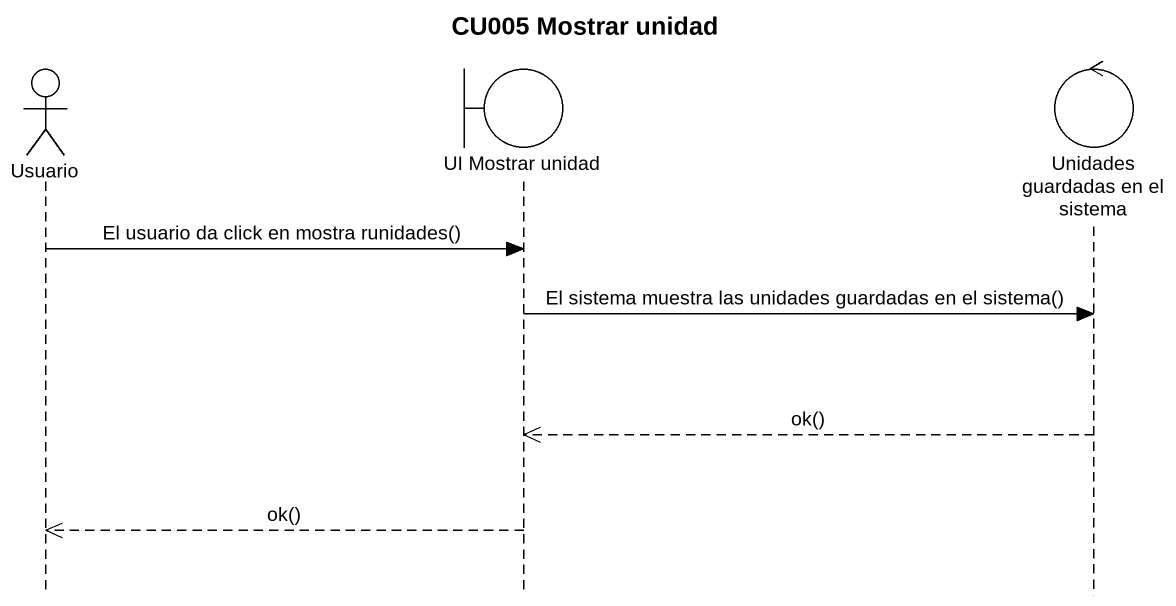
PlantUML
@startuml
title CU005 Mostrar unidad
hide footbox
actor Usuario
boundary "UI Mostrar unidad" as UI_Mostrar_unidad
control "Unidades guardadas en el sistema" as Unidades_guardadas_en_el

Usuario -> UI_Mostrar_unidad : El usuario da click en mostra runidades()
UI_Mostrar_unidad -> Unidades_guardadas_en_el : El sistema muestra las unidades guardadas en el sistema()
Unidades_guardadas_en_el -->> UI_Mostrar_unidad : ok()
UI_Mostrar_unidad -->> Usuario : ok()
@enduml
